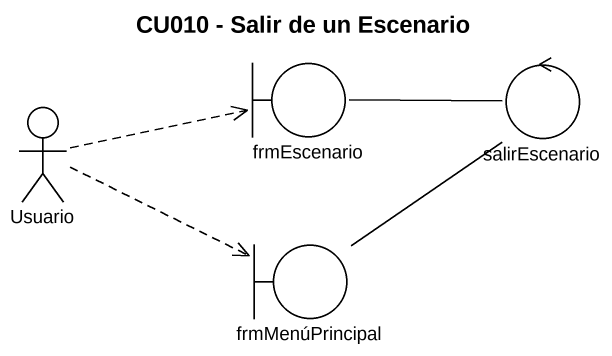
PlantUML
@startuml
title CU010 - Salir de un Escenario
actor Usuario
boundary frmEscenario
control salirEscenario
boundary frmMenúPrincipal
Usuario .right.> frmEscenario
Usuario .right.> frmMenúPrincipal
frmEscenario -right- salirEscenario
salirEscenario -- frmMenúPrincipal
@enduml
